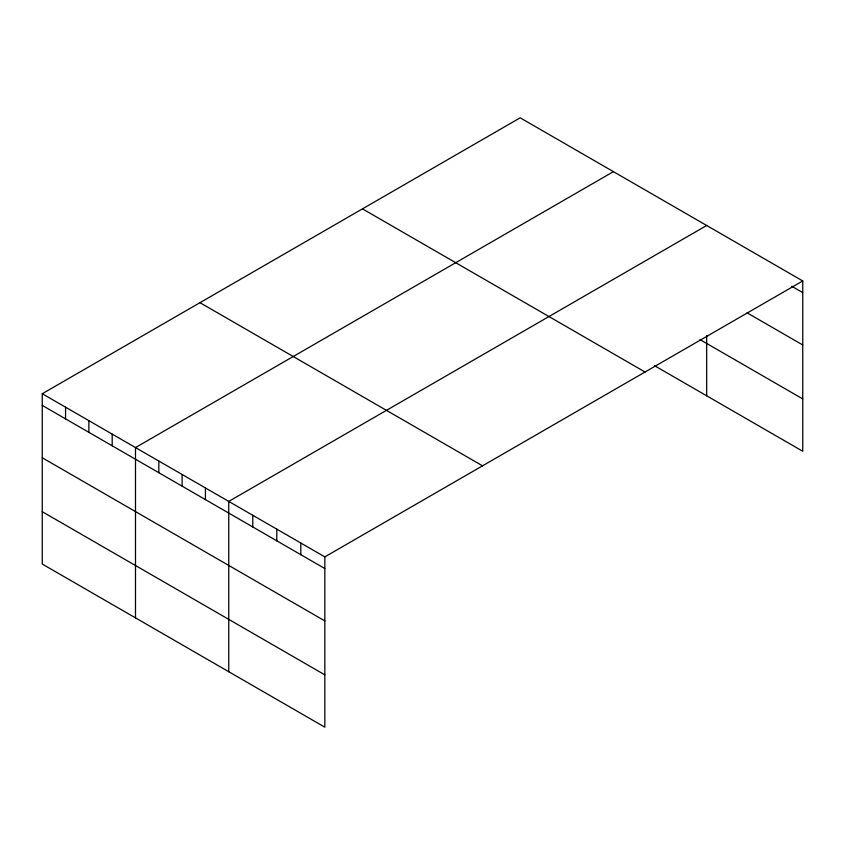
<?xml version="1.0" encoding="UTF-8"?>
<svg xmlns="http://www.w3.org/2000/svg" width="845" height="845" viewBox="0 0 845 845"><rect width="100%" height="100%" fill="white"/><g stroke="black" fill="none" stroke-linecap="round" stroke-linejoin="round"><path stroke-width="1.27" d="M654.495 365.674L802.75 451.262L802.75 280.952L520.171 117.814L42.25 393.738L42.25 564.048L324.829 727.186L324.829 556.887L42.25 393.738M613.428 171.651L135.496 447.575L135.496 617.885M706.673 225.488L228.752 501.412L228.752 671.722M324.829 556.887L802.75 280.952M791.828 286.318L802.75 292.623M747.064 312.83L802.75 344.971M700.009 339.595L802.75 398.914M362.463 208.863L645.031 372.011M199.969 302.679L482.537 465.827M42.25 405.41L324.829 568.548M42.25 457.758L324.829 620.906M42.25 511.69L324.829 674.838M706.673 335.549L706.673 395.798M300.809 543.018L300.809 554.69M276.79 529.15L276.79 540.821M252.771 515.281L252.771 526.953M205.441 487.956L205.441 499.627M182.129 474.499L182.129 486.16M158.818 461.032L158.818 472.704M112.184 434.119L112.184 445.79M88.873 420.652L88.873 432.323M65.561 407.195L65.561 418.866"/></g></svg>
